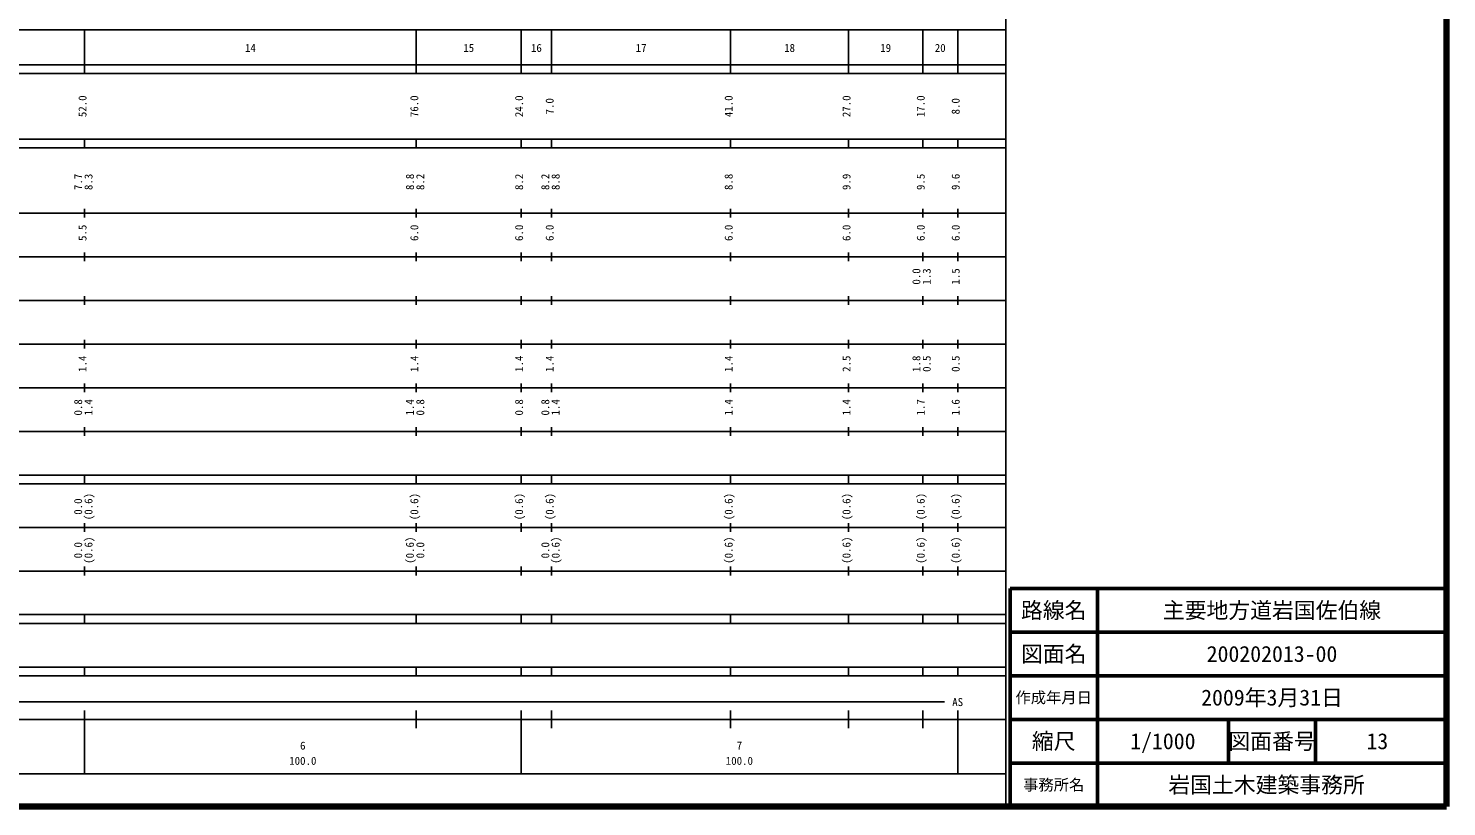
# Model space of a CAD drawing. Units: millimetres on the paper, enlarged 1000 times. Extents: x 40000 to 680000, y 20000 to 380000.
# Drawn here: x 355137 to 680000, y 20000 to 198357 of the extents above; entities that cross this region are included whole.
import ezdxf
from ezdxf.enums import TextEntityAlignment as Align

# ---------------------------------------------------------------- set-up
doc = ezdxf.new("R2010")
doc.units = ezdxf.units.MM
doc.header["$LTSCALE"] = 1000
for name, color, linetype, lineweight in [('M-TTL', 2, 'Continuous', 140), ('M-TTL-BAND', 7, 'Continuous', 25), ('M-TTL-FRAM', 2, 'Continuous', 50), ('M-TTL-LINE', 7, 'Continuous', 50)]:
    doc.layers.add(name, color=color, linetype=linetype, lineweight=lineweight)
doc.layers.add('M-TTL-TXT', color=7, linetype='Continuous')
doc.styles.add('ＭＳ ゴシック', font='')
doc.styles.get('ＭＳ ゴシック').set_extended_font_data('MS Gothic')

msp = doc.modelspace()

# ---------------------------------------------------------------- linework, layer by layer
at = {"layer": 'M-TTL'}
for p, q in [((680000, 20000), (680000, 380000)), ((40000, 20000), (680000, 20000))]:
    msp.add_line(p, q, dxfattribs=at)
at = {"layer": 'M-TTL-BAND'}
for p, q in [((579000, 20000), (579000, 370000)), ((68000, 198000), (579000, 198000)), ((368000, 188000), (368000, 198000)), ((444000, 188000), (444000, 198000)), ((468000, 188000), (468000, 198000)), ((475000, 188000), (475000, 198000)), ((516000, 188000), (516000, 198000)), ((543000, 188000), (543000, 198000)), ((560000, 188000), (560000, 198000)), ((568000, 188000), (568000, 198000)), ((40000, 190000), (579000, 190000)), ((40000, 188000), (579000, 188000)), ((40000, 173000), (579000, 173000)), ((368000, 171000), (368000, 173000)), ((444000, 171000), (444000, 173000)), ((468000, 171000), (468000, 173000)), ((475000, 171000), (475000, 173000)), ((516000, 171000), (516000, 173000)), ((543000, 171000), (543000, 173000)), ((560000, 171000), (560000, 173000)), ((568000, 171000), (568000, 173000)), ((40000, 171000), (579000, 171000)), ((40000, 156000), (579000, 156000)), ((368000, 155000), (368000, 157000)), ((444000, 155000), (444000, 157000)), ((468000, 155000), (468000, 157000)), ((475000, 155000), (475000, 157000)), ((516000, 155000), (516000, 157000)), ((543000, 155000), (543000, 157000)), ((560000, 155000), (560000, 157000)), ((568000, 155000), (568000, 157000)), ((368000, 145000), (368000, 147000)), ((444000, 145000), (444000, 147000)), ((468000, 145000), (468000, 147000)), ((475000, 145000), (475000, 147000)), ((516000, 145000), (516000, 147000)), ((543000, 145000), (543000, 147000)), ((560000, 145000), (560000, 147000)), ((568000, 145000), (568000, 147000)), ((46000, 146000), (579000, 146000)), ((368000, 135000), (368000, 137000)), ((444000, 135000), (444000, 137000)), ((468000, 135000), (468000, 137000)), ((475000, 135000), (475000, 137000)), ((516000, 135000), (516000, 137000)), ((543000, 135000), (543000, 137000)), ((560000, 135000), (560000, 137000)), ((568000, 135000), (568000, 137000)), ((52000, 136000), (579000, 136000)), ((368000, 125000), (368000, 127000)), ((444000, 125000), (444000, 127000)), ((468000, 125000), (468000, 127000)), ((475000, 125000), (475000, 127000)), ((516000, 125000), (516000, 127000)), ((543000, 125000), (543000, 127000)), ((560000, 125000), (560000, 127000)), ((568000, 125000), (568000, 127000)), ((46000, 126000), (579000, 126000)), ((368000, 115000), (368000, 117000)), ((444000, 115000), (444000, 117000)), ((468000, 115000), (468000, 117000)), ((475000, 115000), (475000, 117000)), ((516000, 115000), (516000, 117000)), ((543000, 115000), (543000, 117000)), ((560000, 115000), (560000, 117000)), ((568000, 115000), (568000, 117000)), ((52000, 116000), (579000, 116000)), ((46000, 106000), (579000, 106000)), ((368000, 105000), (368000, 107000)), ((444000, 105000), (444000, 107000)), ((468000, 105000), (468000, 107000)), ((475000, 105000), (475000, 107000)), ((516000, 105000), (516000, 107000)), ((543000, 105000), (543000, 107000)), ((560000, 105000), (560000, 107000)), ((568000, 105000), (568000, 107000)), ((40000, 96000), (579000, 96000)), ((368000, 94000), (368000, 96000)), ((444000, 94000), (444000, 96000)), ((468000, 94000), (468000, 96000)), ((475000, 94000), (475000, 96000)), ((516000, 94000), (516000, 96000)), ((543000, 94000), (543000, 96000)), ((560000, 94000), (560000, 96000)), ((568000, 94000), (568000, 96000)), ((40000, 94000), (579000, 94000)), ((368000, 83000), (368000, 85000)), ((444000, 83000), (444000, 85000)), ((468000, 83000), (468000, 85000)), ((475000, 83000), (475000, 85000)), ((516000, 83000), (516000, 85000)), ((543000, 83000), (543000, 85000)), ((560000, 83000), (560000, 85000)), ((568000, 83000), (568000, 85000)), ((49000, 84000), (579000, 84000)), ((368000, 73000), (368000, 75000)), ((444000, 73000), (444000, 75000)), ((468000, 73000), (468000, 75000)), ((475000, 73000), (475000, 75000)), ((516000, 73000), (516000, 75000)), ((543000, 73000), (543000, 75000)), ((560000, 73000), (560000, 75000)), ((568000, 73000), (568000, 75000)), ((40000, 74000), (579000, 74000)), ((40000, 64000), (579000, 64000)), ((40000, 62000), (579000, 62000)), ((368000, 62000), (368000, 64000)), ((444000, 62000), (444000, 64000)), ((468000, 62000), (468000, 64000)), ((475000, 62000), (475000, 64000)), ((516000, 62000), (516000, 64000)), ((543000, 62000), (543000, 64000)), ((560000, 62000), (560000, 64000)), ((568000, 62000), (568000, 64000)), ((40000, 52000), (579000, 52000)), ((368000, 50000), (368000, 52000)), ((444000, 50000), (444000, 52000)), ((468000, 50000), (468000, 52000)), ((475000, 50000), (475000, 52000)), ((516000, 50000), (516000, 52000)), ((543000, 50000), (543000, 52000)), ((560000, 50000), (560000, 52000)), ((568000, 50000), (568000, 52000)), ((40000, 50000), (579000, 50000)), ((71000, 44000), (565000, 44000)), ((40000, 40000), (579000, 40000)), ((368000, 27500), (368000, 42000)), ((444000, 38000), (444000, 42000)), ((468000, 27500), (468000, 42000)), ((475000, 38000), (475000, 42000)), ((516000, 38000), (516000, 42000)), ((543000, 38000), (543000, 42000)), ((560000, 38000), (560000, 42000)), ((568000, 27500), (568000, 42000)), ((68000, 27500), (579000, 27500))]:
    msp.add_line(p, q, dxfattribs=at)
at = {"layer": 'M-TTL-FRAM'}
for p, q in [((680000, 70000), (580000, 70000)), ((580000, 70000), (580000, 20000))]:
    msp.add_line(p, q, dxfattribs=at)
at = {"layer": 'M-TTL-LINE'}
for p, q in [((600000, 70000), (600000, 20000)), ((680000, 60000), (580000, 60000)), ((680000, 50000), (580000, 50000)), ((680000, 40000), (580000, 40000)), ((630000, 40000), (630000, 30000)), ((650000, 40000), (650000, 30000)), ((680000, 30000), (580000, 30000))]:
    msp.add_line(p, q, dxfattribs=at)

# ---------------------------------------------------------------- texts
at = {"layer": 'M-TTL-BAND', "style": 'ＭＳ ゴシック'}
for s, p in [('14', (406000, 192405)), ('15', (456000, 192405)), ('16', (471500, 192405)), ('17', (495500, 192405)), ('18', (529500, 192405)), ('19', (551500, 192405)), ('20', (564000, 192405)), ('AS', (568000, 42500)), ('6', (418000, 32523)), ('7', (518000, 32523)), ('100.0', (418000, 29033)), ('100.0', (518000, 29033))]:
    msp.add_text(s, height=1833, dxfattribs=at).set_placement(p, align=Align.BOTTOM_CENTER)
for s, p in [('52.0', (369000, 180500)), ('76.0', (445000, 180500)), ('24.0', (469000, 180500)), ('7.0', (476000, 180500)), ('41.0', (517000, 180500)), ('27.0', (544000, 180500)), ('17.0', (561000, 180500)), ('8.0', (569000, 180500)), ('7.7', (368000, 163174)), ('8.3', (370370, 163174)), ('8.8', (444000, 163174)), ('8.2', (446370, 163174)), ('8.2', (469000, 163174)), ('8.2', (475000, 163174)), ('8.8', (477370, 163174)), ('8.8', (517000, 163174)), ('9.9', (544000, 163174)), ('9.5', (561000, 163174)), ('9.6', (569000, 163174)), ('5.5', (369000, 151500)), ('6.0', (445000, 151500)), ('6.0', (469000, 151500)), ('6.0', (476000, 151500)), ('6.0', (517000, 151500)), ('6.0', (544000, 151500)), ('6.0', (561000, 151500)), ('6.0', (569000, 151500)), ('0.0', (560000, 141500)), ('1.3', (562370, 141500)), ('1.5', (569000, 141500)), ('1.4', (369000, 121500)), ('1.4', (445000, 121500)), ('1.4', (469000, 121500)), ('1.4', (476000, 121500)), ('1.4', (517000, 121500)), ('2.5', (544000, 121500)), ('1.8', (560000, 121500)), ('0.5', (562370, 121500)), ('0.5', (569000, 121500)), ('0.8', (368000, 111500)), ('1.4', (370370, 111500)), ('1.4', (444000, 111500)), ('0.8', (446370, 111500)), ('0.8', (469000, 111500)), ('0.8', (475000, 111500)), ('1.4', (477370, 111500)), ('1.4', (517000, 111500)), ('1.4', (544000, 111500)), ('1.7', (561000, 111500)), ('1.6', (569000, 111500)), ('(0.6)', (370370, 88764)), ('(0.6)', (445000, 88764)), ('(0.6)', (469000, 88764)), ('(0.6)', (476000, 88764)), ('(0.6)', (517000, 88764)), ('(0.6)', (544000, 88764)), ('(0.6)', (561000, 88764)), ('(0.6)', (569000, 88764)), ('0.0', (368000, 88764)), ('(0.6)', (370370, 78764)), ('(0.6)', (444000, 78764)), ('(0.6)', (477370, 78764)), ('(0.6)', (517000, 78764)), ('(0.6)', (544000, 78764)), ('(0.6)', (561000, 78764)), ('(0.6)', (569000, 78764)), ('0.0', (368000, 78764)), ('0.0', (446370, 78764)), ('0.0', (475000, 78764))]:
    msp.add_text(s, height=1833, rotation=90, dxfattribs=at).set_placement(p, align=Align.BOTTOM_CENTER)
at = {"layer": 'M-TTL-TXT', "style": 'ＭＳ ゴシック'}
for s, height, p in [('路線名', 3666, (590000, 65000)), ('路線名', 3666, (590000, 65000)), ('主要地方道岩国佐伯線', 3666, (640000, 65000)), ('図面名', 3666, (590000, 55000)), ('図面名', 3666, (590000, 55000)), ('200202013-00', 3666, (640000, 55000)), ('作成年月日', 2566, (590000, 45000)), ('作成年月日', 2566, (590000, 45000)), ('2009年3月31日', 3666, (640000, 45000)), ('縮尺', 3666, (590000, 35000)), ('縮尺', 3666, (590000, 35000)), ('1/1000', 3666, (615000, 35000)), ('図面番号', 3666, (640000, 35000)), ('図面番号', 3666, (640000, 35000)), ('13', 3666, (664125, 35000)), ('事務所名', 2566, (590000, 25000)), ('事務所名', 2566, (590000, 25000)), ('岩国土木建築事務所 ', 3666, (640000, 25000))]:
    msp.add_text(s, height=height, dxfattribs=at).set_placement(p, align=Align.MIDDLE_CENTER)

doc.saveas('drawing.dxf')
